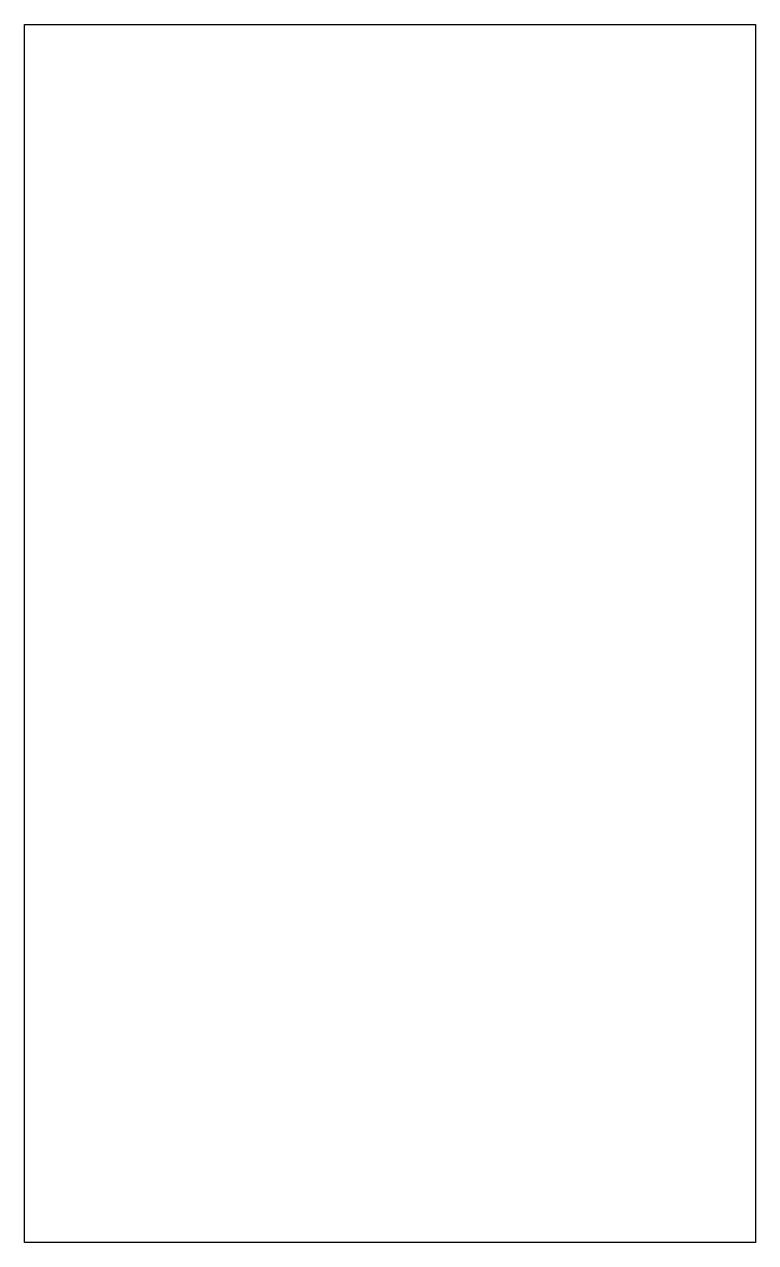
# Model space of a CAD drawing. Extents: x 2.8 to 10.7, y -2.8 to 10.5.
import ezdxf

# ---------------------------------------------------------------- set-up
doc = ezdxf.new("R2010")
doc.units = 0
doc.layers.add('DEFAULT_255_2_778', color=255, linetype='CONTINUOUS')

msp = doc.modelspace()

# ---------------------------------------------------------------- linework, layer by layer
at = {"layer": 'DEFAULT_255_2_778'}
for p, q in [((2.778, 10.451), (10.716, 10.451)), ((2.778, -2.778), (2.778, 10.451)), ((10.716, 10.451), (10.716, -2.778)), ((2.778, -1.538), (2.778, 10.451)), ((2.778, 10.451), (10.716, 10.451)), ((10.716, 9.128), (10.716, -2.778)), ((10.716, -2.778), (2.778, -2.778)), ((10.716, -2.778), (2.778, -2.778))]:
    msp.add_line(p, q, dxfattribs=at)

doc.saveas('drawing.dxf')
